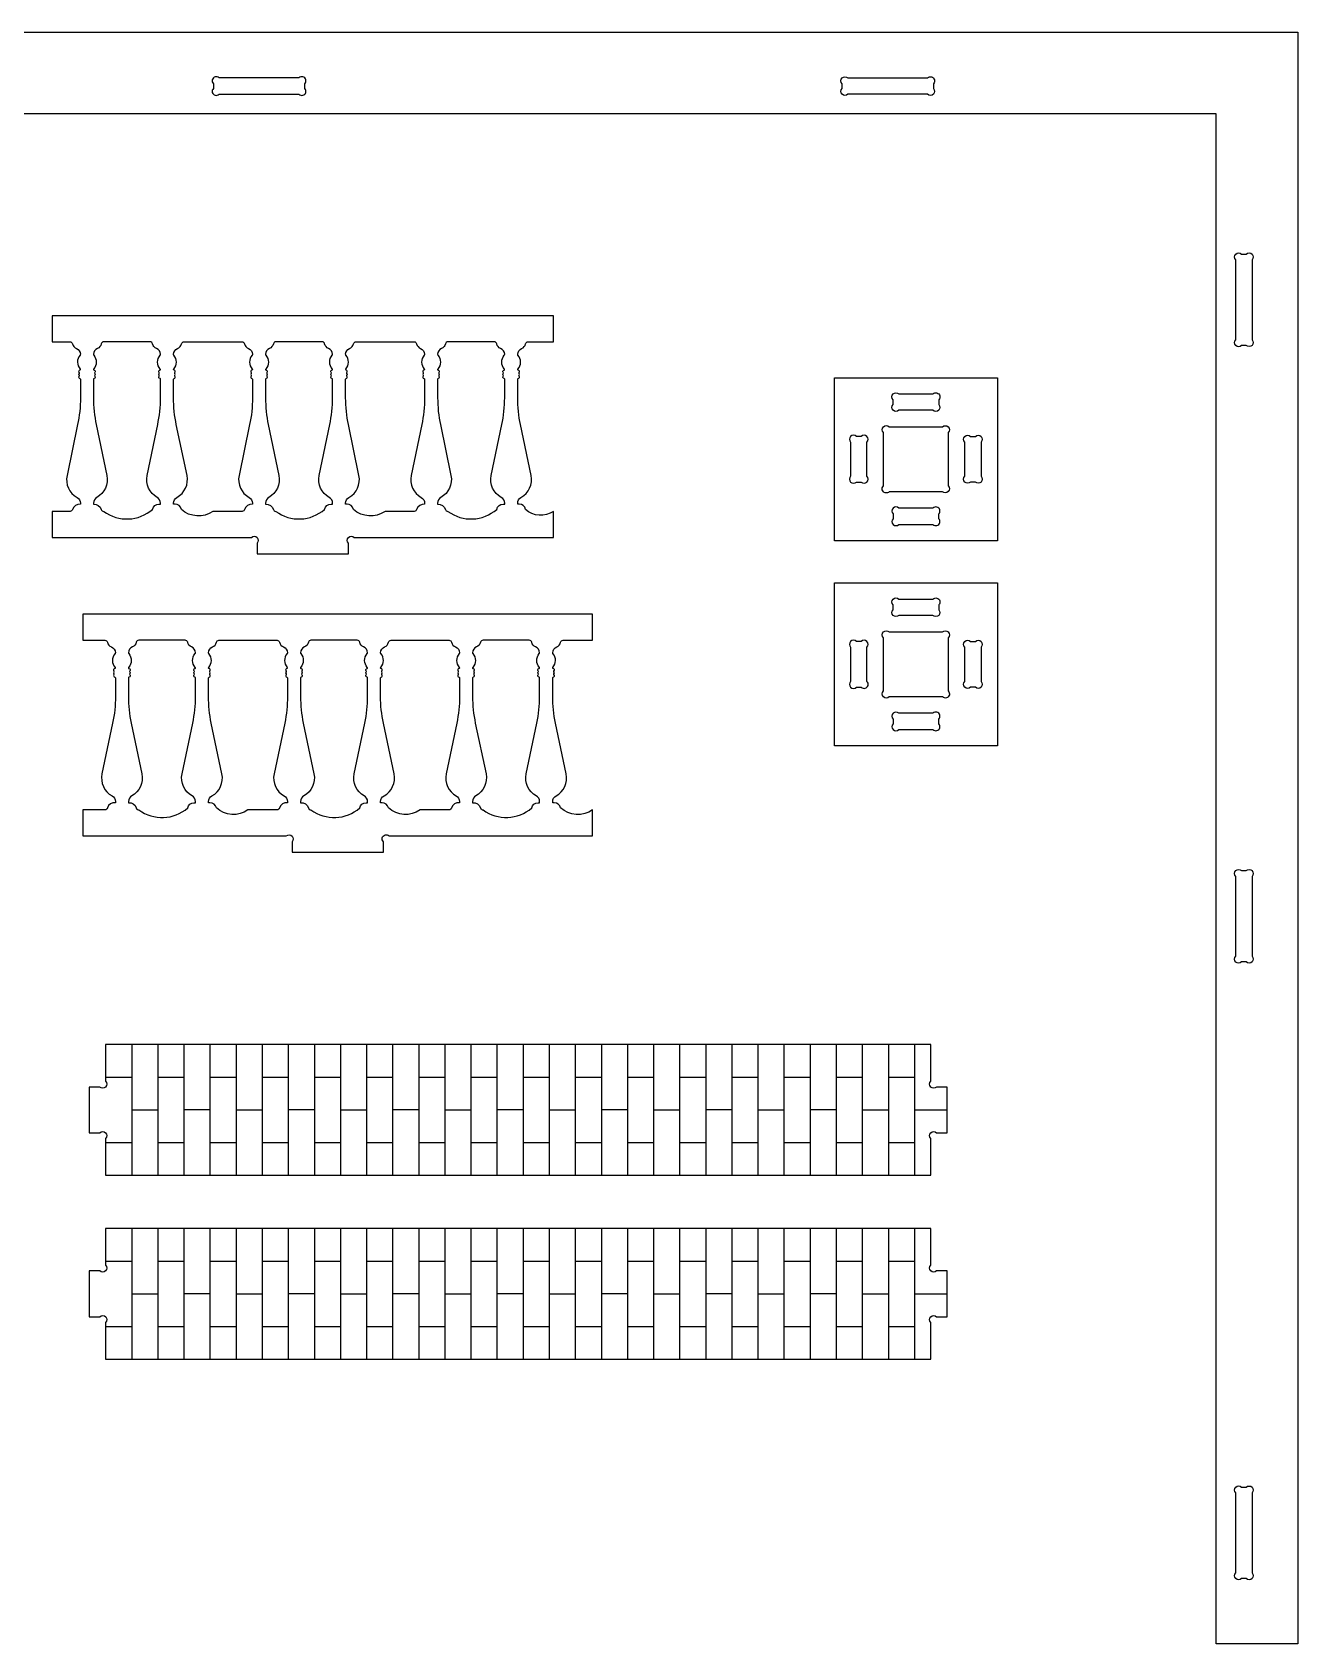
# Model space of a CAD drawing. Extents: x 9625 to 9740, y 1073 to 1136.
# Drawn here: x 9672.01 to 9681.71, y 1108.21 to 1120.56 of the extents above; entities that cross this region are included whole.
import ezdxf

# ---------------------------------------------------------------- set-up
doc = ezdxf.new("R2010")
doc.units = 0
doc.header["$MEASUREMENT"] = 0
doc.layers.add('LAYER_1', color=18, linetype='CONTINUOUS')

msp = doc.modelspace()

# ---------------------------------------------------------------- linework, layer by layer
at = {"layer": 'LAYER_1'}
for points in [[(9655.71, 1119.93), (9655.71, 1108.205), (9655.085, 1108.205), (9655.085, 1120.555), (9681.71, 1120.555), (9681.71, 1108.205), (9681.085, 1108.205), (9681.085, 1119.93)], [(9678.608, 1117.908), (9679.408, 1117.908), (9679.408, 1116.658), (9678.158, 1116.658), (9678.158, 1117.908)], [(9678.608, 1116.336), (9679.408, 1116.336), (9679.408, 1115.086), (9678.158, 1115.086), (9678.158, 1116.336)]]:
    msp.add_lwpolyline(points, close=True, dxfattribs=at)
for points in [[(9674.054, 1120.205), (9673.442, 1120.205, 1), (9673.398, 1120.161), (9673.398, 1120.124, 1), (9673.442, 1120.08), (9674.054, 1120.08, 1), (9674.098, 1120.124), (9674.098, 1120.161, 1)], [(9678.261, 1120.205), (9678.873, 1120.205, -1), (9678.917, 1120.161), (9678.917, 1120.124, -1), (9678.873, 1120.08), (9678.261, 1120.08, -1), (9678.217, 1120.124), (9678.217, 1120.161, -1)], [(9681.36, 1118.811), (9681.36, 1118.199, -1), (9681.316, 1118.155), (9681.28, 1118.155, -1), (9681.235, 1118.199), (9681.235, 1118.811, -1), (9681.28, 1118.855), (9681.316, 1118.855, -1)], [(9672.161, 1118.183), (9672.299, 1118.183, -0.352171), (9672.318, 1118.167, 0.244569), (9672.348, 1118.132, -0.294683), (9672.379, 1118.087, -0.187098), (9672.376, 1118.08, 0.375636), (9672.377, 1117.974, -0.584261), (9672.374, 1117.966, 0.594353), (9672.368, 1117.948, -0.39765), (9672.368, 1117.941, 0.39765), (9672.368, 1117.926, -0.39765), (9672.368, 1117.919, 0.600564), (9672.374, 1117.901, -0.366837), (9672.379, 1117.896), (9672.379, 1117.753, -0.051698), (9672.357, 1117.548), (9672.276, 1117.159, 0.328849), (9672.353, 1116.99, -0.272519), (9672.379, 1116.946), (9672.379, 1116.938, 0.352171), (9672.318, 1116.899, -0.352171), (9672.299, 1116.883), (9672.161, 1116.883), (9672.161, 1116.683), (9673.689, 1116.683, -1), (9673.733, 1116.639), (9673.733, 1116.558), (9674.433, 1116.558), (9674.433, 1116.639, -1), (9674.477, 1116.683), (9676.005, 1116.683), (9676.005, 1116.883, -0.352171), (9675.791, 1116.899, 0.352171), (9675.742, 1116.938), (9675.731, 1116.938), (9675.731, 1116.946, -0.272519), (9675.756, 1116.99, 0.328849), (9675.833, 1117.159), (9675.752, 1117.548, -0.051698), (9675.731, 1117.753), (9675.731, 1117.896, -0.366837), (9675.735, 1117.901, 0.600564), (9675.741, 1117.919, -0.39765), (9675.741, 1117.926, 0.39765), (9675.741, 1117.941, -0.39765), (9675.741, 1117.948, 0.594353), (9675.735, 1117.966, -0.584261), (9675.732, 1117.974, 0.375636), (9675.733, 1118.08, -0.187098), (9675.731, 1118.087, -0.294683), (9675.761, 1118.132, 0.244569), (9675.791, 1118.167, -0.352171), (9675.811, 1118.183), (9676.005, 1118.183), (9676.005, 1118.383), (9672.161, 1118.383)], [(9672.913, 1118.183), (9672.558, 1118.183, 0.352171), (9672.539, 1118.167, -0.244569), (9672.509, 1118.132, 0.294683), (9672.479, 1118.087, 0.187098), (9672.481, 1118.08, -0.375636), (9672.48, 1117.974, 0.584261), (9672.483, 1117.966, -0.594353), (9672.489, 1117.948, 0.39765), (9672.489, 1117.941, -0.39765), (9672.489, 1117.926, 0.39765), (9672.489, 1117.919, -0.600564), (9672.483, 1117.901, 0.366837), (9672.479, 1117.896), (9672.479, 1117.753, 0.051698), (9672.5, 1117.548), (9672.581, 1117.159, -0.328849), (9672.504, 1116.99, 0.272519), (9672.479, 1116.946), (9672.479, 1116.938, -0.352171), (9672.539, 1116.899, 0.352171), (9672.558, 1116.883, 0.352171), (9672.932, 1116.899, -0.352171), (9672.981, 1116.938), (9672.993, 1116.938), (9672.993, 1116.946, 0.272519), (9672.967, 1116.99, -0.328849), (9672.89, 1117.159), (9672.971, 1117.548, 0.051698), (9672.993, 1117.753), (9672.993, 1117.896, 0.366837), (9672.989, 1117.901, -0.600564), (9672.982, 1117.919, 0.39765), (9672.982, 1117.926, -0.39765), (9672.982, 1117.941, 0.39765), (9672.982, 1117.948, -0.594353), (9672.988, 1117.966, 0.584261), (9672.991, 1117.974, -0.375636), (9672.99, 1118.08, 0.187098), (9672.993, 1118.087, 0.294683), (9672.962, 1118.132, -0.244569), (9672.932, 1118.167, 0.352171)], [(9673.395, 1116.883, -0.352171), (9673.153, 1116.899, 0.352171), (9673.104, 1116.938), (9673.093, 1116.938), (9673.093, 1116.946, -0.272519), (9673.118, 1116.99, 0.328849), (9673.196, 1117.159), (9673.114, 1117.548, -0.051698), (9673.093, 1117.753), (9673.093, 1117.896, -0.366837), (9673.097, 1117.901, 0.600564), (9673.103, 1117.919, -0.39765), (9673.103, 1117.926, 0.39765), (9673.103, 1117.941, -0.39765), (9673.103, 1117.948, 0.594353), (9673.097, 1117.966, -0.584261), (9673.094, 1117.974, 0.375636), (9673.095, 1118.08, -0.187098), (9673.093, 1118.087, -0.294683), (9673.123, 1118.132, 0.244569), (9673.153, 1118.167, -0.352171), (9673.173, 1118.183), (9673.618, 1118.183, -0.352171), (9673.637, 1118.167, 0.244569), (9673.667, 1118.132, -0.294683), (9673.698, 1118.087, -0.187098), (9673.695, 1118.08, 0.375636), (9673.696, 1117.974, -0.584261), (9673.693, 1117.966, 0.594353), (9673.687, 1117.948, -0.39765), (9673.687, 1117.941, 0.39765), (9673.687, 1117.926, -0.39765), (9673.687, 1117.919, 0.600564), (9673.693, 1117.901, -0.366837), (9673.698, 1117.896), (9673.698, 1117.753, -0.051698), (9673.676, 1117.548), (9673.595, 1117.159, 0.328849), (9673.672, 1116.99, -0.272519), (9673.698, 1116.946), (9673.698, 1116.938, 0.352171), (9673.637, 1116.899, -0.352171), (9673.618, 1116.883)], [(9674.232, 1118.183), (9673.877, 1118.183, 0.352171), (9673.858, 1118.167, -0.244569), (9673.828, 1118.132, 0.294683), (9673.798, 1118.087, 0.187098), (9673.8, 1118.08, -0.375636), (9673.799, 1117.974, 0.584261), (9673.802, 1117.966, -0.594353), (9673.808, 1117.948, 0.39765), (9673.808, 1117.941, -0.39765), (9673.808, 1117.926, 0.39765), (9673.808, 1117.919, -0.600564), (9673.802, 1117.901, 0.366837), (9673.798, 1117.896), (9673.798, 1117.753, 0.051698), (9673.819, 1117.548), (9673.9, 1117.159, -0.328849), (9673.823, 1116.99, 0.272519), (9673.798, 1116.946), (9673.798, 1116.938, -0.352171), (9673.858, 1116.899, 0.352171), (9673.877, 1116.883, 0.352171), (9674.251, 1116.899, -0.352171), (9674.3, 1116.938), (9674.312, 1116.938), (9674.312, 1116.946, 0.272519), (9674.286, 1116.99, -0.328849), (9674.209, 1117.159), (9674.29, 1117.548, 0.051698), (9674.312, 1117.753), (9674.312, 1117.896, 0.366837), (9674.307, 1117.901, -0.600564), (9674.301, 1117.919, 0.39765), (9674.301, 1117.926, -0.39765), (9674.301, 1117.941, 0.39765), (9674.301, 1117.948, -0.594353), (9674.307, 1117.966, 0.584261), (9674.31, 1117.974, -0.375636), (9674.309, 1118.08, 0.187098), (9674.312, 1118.087, 0.294683), (9674.281, 1118.132, -0.244569), (9674.251, 1118.167, 0.352171)], [(9674.714, 1116.883, -0.352171), (9674.472, 1116.899, 0.352171), (9674.423, 1116.938), (9674.412, 1116.938), (9674.412, 1116.946, -0.272519), (9674.437, 1116.99, 0.328849), (9674.514, 1117.159), (9674.433, 1117.548, -0.051698), (9674.412, 1117.753), (9674.412, 1117.896, -0.366837), (9674.416, 1117.901, 0.600564), (9674.422, 1117.919, -0.39765), (9674.422, 1117.926, 0.39765), (9674.422, 1117.941, -0.39765), (9674.422, 1117.948, 0.594353), (9674.416, 1117.966, -0.584261), (9674.413, 1117.974, 0.375636), (9674.414, 1118.08, -0.187098), (9674.412, 1118.087, -0.294683), (9674.442, 1118.132, 0.244569), (9674.472, 1118.167, -0.352171), (9674.492, 1118.183), (9674.937, 1118.183, -0.352171), (9674.956, 1118.167, 0.244569), (9674.986, 1118.132, -0.294683), (9675.016, 1118.087, -0.187098), (9675.014, 1118.08, 0.375636), (9675.015, 1117.974, -0.584261), (9675.012, 1117.966, 0.594353), (9675.006, 1117.948, -0.39765), (9675.006, 1117.941, 0.39765), (9675.006, 1117.926, -0.39765), (9675.006, 1117.919, 0.600564), (9675.012, 1117.901, -0.366837), (9675.017, 1117.896), (9675.017, 1117.753, -0.051698), (9674.995, 1117.548), (9674.914, 1117.159, 0.328849), (9674.991, 1116.99, -0.272519), (9675.017, 1116.946), (9675.017, 1116.938, 0.352171), (9674.956, 1116.899, -0.352171), (9674.937, 1116.883)], [(9675.551, 1118.183), (9675.196, 1118.183, 0.352171), (9675.177, 1118.167, -0.244569), (9675.147, 1118.132, 0.294683), (9675.117, 1118.087, 0.187098), (9675.119, 1118.08, -0.375636), (9675.118, 1117.974, 0.584261), (9675.121, 1117.966, -0.594353), (9675.127, 1117.948, 0.39765), (9675.127, 1117.941, -0.39765), (9675.127, 1117.926, 0.39765), (9675.127, 1117.919, -0.600564), (9675.121, 1117.901, 0.366837), (9675.117, 1117.896), (9675.117, 1117.753, 0.051698), (9675.138, 1117.548), (9675.219, 1117.159, -0.328849), (9675.142, 1116.99, 0.272519), (9675.117, 1116.946), (9675.117, 1116.938, -0.352171), (9675.177, 1116.899, 0.352171), (9675.196, 1116.883, 0.352171), (9675.57, 1116.899, -0.352171), (9675.619, 1116.938), (9675.631, 1116.938), (9675.631, 1116.946, 0.272519), (9675.605, 1116.99, -0.328849), (9675.528, 1117.159), (9675.609, 1117.548, 0.051698), (9675.631, 1117.753), (9675.631, 1117.896, 0.366837), (9675.626, 1117.901, -0.600564), (9675.62, 1117.919, 0.39765), (9675.62, 1117.926, -0.39765), (9675.62, 1117.941, 0.39765), (9675.62, 1117.948, -0.594353), (9675.626, 1117.966, 0.584261), (9675.629, 1117.974, -0.375636), (9675.628, 1118.08, 0.187098), (9675.631, 1118.087, 0.294683), (9675.6, 1118.132, -0.244569), (9675.57, 1118.167, 0.352171)], [(9678.652, 1117.783), (9678.914, 1117.783, -1), (9678.958, 1117.739), (9678.958, 1117.702, -1), (9678.914, 1117.658), (9678.652, 1117.658, -1), (9678.608, 1117.702), (9678.608, 1117.739, -1)], [(9678.283, 1117.414), (9678.283, 1117.152, 1), (9678.327, 1117.108), (9678.364, 1117.108, 1), (9678.408, 1117.152), (9678.408, 1117.414, 1), (9678.364, 1117.458), (9678.327, 1117.458, 1)], [(9678.579, 1117.531), (9678.987, 1117.531, -1), (9679.031, 1117.487), (9679.031, 1117.079, -1), (9678.987, 1117.034), (9678.579, 1117.034, -1), (9678.534, 1117.079), (9678.534, 1117.487, -1)], [(9679.283, 1117.414), (9679.283, 1117.152, -1), (9679.239, 1117.108), (9679.202, 1117.108, -1), (9679.158, 1117.152), (9679.158, 1117.414, -1), (9679.202, 1117.458), (9679.239, 1117.458, -1)], [(9678.914, 1116.908), (9678.652, 1116.908, 1), (9678.608, 1116.864), (9678.608, 1116.827, 1), (9678.652, 1116.783), (9678.914, 1116.783, 1), (9678.958, 1116.827), (9678.958, 1116.864, 1)], [(9678.652, 1116.211), (9678.914, 1116.211, -1), (9678.958, 1116.167), (9678.958, 1116.13, -1), (9678.914, 1116.086), (9678.652, 1116.086, -1), (9678.608, 1116.13), (9678.608, 1116.167, -1)], [(9672.398, 1115.896), (9672.567, 1115.896, -0.352171), (9672.586, 1115.88, 0.244569), (9672.616, 1115.844, -0.294683), (9672.647, 1115.8, -0.187098), (9672.644, 1115.793, 0.375636), (9672.645, 1115.687, -0.584261), (9672.642, 1115.679, 0.594353), (9672.636, 1115.66, -0.39765), (9672.636, 1115.654, 0.39765), (9672.636, 1115.639, -0.39765), (9672.636, 1115.632, 0.600564), (9672.643, 1115.613, -0.366837), (9672.647, 1115.608), (9672.647, 1115.465, -0.051698), (9672.626, 1115.26), (9672.544, 1114.871, 0.328849), (9672.621, 1114.703, -0.272519), (9672.647, 1114.659), (9672.647, 1114.651, 0.352171), (9672.586, 1114.611, -0.352171), (9672.567, 1114.596), (9672.398, 1114.596), (9672.398, 1114.396), (9673.957, 1114.396, -1), (9674.001, 1114.351), (9674.001, 1114.271), (9674.701, 1114.271), (9674.701, 1114.351, -1), (9674.745, 1114.396), (9676.305, 1114.396), (9676.305, 1114.596, -0.352171), (9676.059, 1114.611, 0.352171), (9676.01, 1114.651), (9675.999, 1114.651), (9675.999, 1114.659, -0.272519), (9676.025, 1114.703, 0.328849), (9676.102, 1114.871), (9676.02, 1115.26, -0.051698), (9675.999, 1115.465), (9675.999, 1115.608, -0.366837), (9676.003, 1115.613, 0.600564), (9676.009, 1115.632, -0.39765), (9676.009, 1115.639, 0.39765), (9676.009, 1115.654, -0.39765), (9676.009, 1115.66, 0.594353), (9676.003, 1115.679, -0.584261), (9676, 1115.687, 0.375636), (9676.001, 1115.793, -0.187098), (9675.999, 1115.8, -0.294683), (9676.03, 1115.844, 0.244569), (9676.059, 1115.88, -0.352171), (9676.079, 1115.896), (9676.305, 1115.896), (9676.305, 1116.096), (9672.398, 1116.096)], [(9679.031, 1115.915), (9679.031, 1115.507, -1), (9678.987, 1115.462), (9678.579, 1115.462, -1), (9678.534, 1115.507), (9678.534, 1115.915, -1), (9678.579, 1115.959), (9678.987, 1115.959, -1)], [(9673.181, 1115.896), (9672.827, 1115.896, 0.352171), (9672.807, 1115.88, -0.244569), (9672.778, 1115.844, 0.294683), (9672.747, 1115.8, 0.187098), (9672.749, 1115.793, -0.375636), (9672.748, 1115.687, 0.584261), (9672.751, 1115.679, -0.594353), (9672.757, 1115.66, 0.39765), (9672.757, 1115.654, -0.39765), (9672.757, 1115.639, 0.39765), (9672.757, 1115.632, -0.600564), (9672.751, 1115.613, 0.366837), (9672.747, 1115.608), (9672.747, 1115.465, 0.051698), (9672.768, 1115.26), (9672.85, 1114.871, -0.328849), (9672.773, 1114.703, 0.272519), (9672.747, 1114.659), (9672.747, 1114.651, -0.352171), (9672.807, 1114.611, 0.352171), (9672.827, 1114.596, 0.352171), (9673.201, 1114.611, -0.352171), (9673.249, 1114.651), (9673.261, 1114.651), (9673.261, 1114.659, 0.272519), (9673.235, 1114.703, -0.328849), (9673.158, 1114.871), (9673.24, 1115.26, 0.051698), (9673.261, 1115.465), (9673.261, 1115.608, 0.366837), (9673.257, 1115.613, -0.600564), (9673.251, 1115.632, 0.39765), (9673.251, 1115.639, -0.39765), (9673.251, 1115.654, 0.39765), (9673.251, 1115.66, -0.594353), (9673.257, 1115.679, 0.584261), (9673.259, 1115.687, -0.375636), (9673.258, 1115.793, 0.187098), (9673.261, 1115.8, 0.294683), (9673.23, 1115.844, -0.244569), (9673.201, 1115.88, 0.352171)], [(9673.663, 1114.596, -0.352171), (9673.421, 1114.611, 0.352171), (9673.372, 1114.651), (9673.361, 1114.651), (9673.361, 1114.659, -0.272519), (9673.387, 1114.703, 0.328849), (9673.464, 1114.871), (9673.382, 1115.26, -0.051698), (9673.361, 1115.465), (9673.361, 1115.608, -0.366837), (9673.365, 1115.613, 0.600564), (9673.371, 1115.632, -0.39765), (9673.371, 1115.639, 0.39765), (9673.371, 1115.654, -0.39765), (9673.371, 1115.66, 0.594353), (9673.365, 1115.679, -0.584261), (9673.362, 1115.687, 0.375636), (9673.363, 1115.793, -0.187098), (9673.361, 1115.8, -0.294683), (9673.392, 1115.844, 0.244569), (9673.421, 1115.88, -0.352171), (9673.441, 1115.896), (9673.886, 1115.896, -0.352171), (9673.905, 1115.88, 0.244569), (9673.935, 1115.844, -0.294683), (9673.966, 1115.8, -0.187098), (9673.963, 1115.793, 0.375636), (9673.964, 1115.687, -0.584261), (9673.961, 1115.679, 0.594353), (9673.955, 1115.66, -0.39765), (9673.955, 1115.654, 0.39765), (9673.955, 1115.639, -0.39765), (9673.955, 1115.632, 0.600564), (9673.962, 1115.613, -0.366837), (9673.966, 1115.608), (9673.966, 1115.465, -0.051698), (9673.945, 1115.26), (9673.863, 1114.871, 0.328849), (9673.94, 1114.703, -0.272519), (9673.966, 1114.659), (9673.966, 1114.651, 0.352171), (9673.905, 1114.611, -0.352171), (9673.886, 1114.596)], [(9674.5, 1115.896), (9674.146, 1115.896, 0.352171), (9674.126, 1115.88, -0.244569), (9674.097, 1115.844, 0.294683), (9674.066, 1115.8, 0.187098), (9674.068, 1115.793, -0.375636), (9674.067, 1115.687, 0.584261), (9674.07, 1115.679, -0.594353), (9674.076, 1115.66, 0.39765), (9674.076, 1115.654, -0.39765), (9674.076, 1115.639, 0.39765), (9674.076, 1115.632, -0.600564), (9674.07, 1115.613, 0.366837), (9674.066, 1115.608), (9674.066, 1115.465, 0.051698), (9674.087, 1115.26), (9674.169, 1114.871, -0.328849), (9674.092, 1114.703, 0.272519), (9674.066, 1114.659), (9674.066, 1114.651, -0.352171), (9674.126, 1114.611, 0.352171), (9674.146, 1114.596, 0.352171), (9674.52, 1114.611, -0.352171), (9674.568, 1114.651), (9674.58, 1114.651), (9674.58, 1114.659, 0.272519), (9674.554, 1114.703, -0.328849), (9674.477, 1114.871), (9674.559, 1115.26, 0.051698), (9674.58, 1115.465), (9674.58, 1115.608, 0.366837), (9674.576, 1115.613, -0.600564), (9674.57, 1115.632, 0.39765), (9674.57, 1115.639, -0.39765), (9674.57, 1115.654, 0.39765), (9674.57, 1115.66, -0.594353), (9674.576, 1115.679, 0.584261), (9674.578, 1115.687, -0.375636), (9674.577, 1115.793, 0.187098), (9674.58, 1115.8, 0.294683), (9674.549, 1115.844, -0.244569), (9674.52, 1115.88, 0.352171)], [(9674.982, 1114.596, -0.352171), (9674.74, 1114.611, 0.352171), (9674.691, 1114.651), (9674.68, 1114.651), (9674.68, 1114.659, -0.272519), (9674.706, 1114.703, 0.328849), (9674.783, 1114.871), (9674.701, 1115.26, -0.051698), (9674.68, 1115.465), (9674.68, 1115.608, -0.366837), (9674.684, 1115.613, 0.600564), (9674.69, 1115.632, -0.39765), (9674.69, 1115.639, 0.39765), (9674.69, 1115.654, -0.39765), (9674.69, 1115.66, 0.594353), (9674.684, 1115.679, -0.584261), (9674.681, 1115.687, 0.375636), (9674.682, 1115.793, -0.187098), (9674.68, 1115.8, -0.294683), (9674.711, 1115.844, 0.244569), (9674.74, 1115.88, -0.352171), (9674.76, 1115.896), (9675.205, 1115.896, -0.352171), (9675.224, 1115.88, 0.244569), (9675.254, 1115.844, -0.294683), (9675.285, 1115.8, -0.187098), (9675.282, 1115.793, 0.375636), (9675.283, 1115.687, -0.584261), (9675.28, 1115.679, 0.594353), (9675.274, 1115.66, -0.39765), (9675.274, 1115.654, 0.39765), (9675.274, 1115.639, -0.39765), (9675.274, 1115.632, 0.600564), (9675.281, 1115.613, -0.366837), (9675.285, 1115.608), (9675.285, 1115.465, -0.051698), (9675.263, 1115.26), (9675.182, 1114.871, 0.328849), (9675.259, 1114.703, -0.272519), (9675.285, 1114.659), (9675.285, 1114.651, 0.352171), (9675.224, 1114.611, -0.352171), (9675.205, 1114.596)], [(9675.819, 1115.896), (9675.465, 1115.896, 0.352171), (9675.445, 1115.88, -0.244569), (9675.415, 1115.844, 0.294683), (9675.385, 1115.8, 0.187098), (9675.387, 1115.793, -0.375636), (9675.386, 1115.687, 0.584261), (9675.389, 1115.679, -0.594353), (9675.395, 1115.66, 0.39765), (9675.395, 1115.654, -0.39765), (9675.395, 1115.639, 0.39765), (9675.395, 1115.632, -0.600564), (9675.389, 1115.613, 0.366837), (9675.385, 1115.608), (9675.385, 1115.465, 0.051698), (9675.406, 1115.26), (9675.488, 1114.871, -0.328849), (9675.41, 1114.703, 0.272519), (9675.385, 1114.659), (9675.385, 1114.651, -0.352171), (9675.445, 1114.611, 0.352171), (9675.465, 1114.596, 0.352171), (9675.838, 1114.611, -0.352171), (9675.887, 1114.651), (9675.899, 1114.651), (9675.899, 1114.659, 0.272519), (9675.873, 1114.703, -0.328849), (9675.796, 1114.871), (9675.878, 1115.26, 0.051698), (9675.899, 1115.465), (9675.899, 1115.608, 0.366837), (9675.895, 1115.613, -0.600564), (9675.888, 1115.632, 0.39765), (9675.888, 1115.639, -0.39765), (9675.888, 1115.654, 0.39765), (9675.888, 1115.66, -0.594353), (9675.894, 1115.679, 0.584261), (9675.897, 1115.687, -0.375636), (9675.896, 1115.793, 0.187098), (9675.899, 1115.8, 0.294683), (9675.868, 1115.844, -0.244569), (9675.838, 1115.88, 0.352171)], [(9678.283, 1115.842), (9678.283, 1115.58, 1), (9678.327, 1115.536), (9678.364, 1115.536, 1), (9678.408, 1115.58), (9678.408, 1115.842, 1), (9678.364, 1115.886), (9678.327, 1115.886, 1)], [(9679.283, 1115.842), (9679.283, 1115.58, -1), (9679.239, 1115.536), (9679.202, 1115.536, -1), (9679.158, 1115.58), (9679.158, 1115.842, -1), (9679.202, 1115.886), (9679.239, 1115.886, -1)], [(9678.914, 1115.336), (9678.652, 1115.336, 1), (9678.608, 1115.292), (9678.608, 1115.255, 1), (9678.652, 1115.211), (9678.914, 1115.211, 1), (9678.958, 1115.255), (9678.958, 1115.292, 1)], [(9681.36, 1114.086), (9681.36, 1113.474, -1), (9681.316, 1113.43), (9681.28, 1113.43, -1), (9681.235, 1113.474), (9681.235, 1114.086, -1), (9681.28, 1114.13), (9681.316, 1114.13, -1)], [(9679.022, 1112.472), (9678.941, 1112.472, -1), (9678.897, 1112.516), (9678.897, 1112.797), (9672.572, 1112.797), (9672.572, 1112.516, -1), (9672.528, 1112.472), (9672.447, 1112.472), (9672.447, 1112.122), (9672.528, 1112.122, -1), (9672.572, 1112.078), (9672.572, 1111.797), (9678.897, 1111.797), (9678.897, 1112.078, -1), (9678.941, 1112.122), (9679.022, 1112.122)], [(9679.022, 1111.062), (9678.941, 1111.062, -1), (9678.897, 1111.106), (9678.897, 1111.387), (9672.572, 1111.387), (9672.572, 1111.106, -1), (9672.528, 1111.062), (9672.447, 1111.062), (9672.447, 1110.712), (9672.528, 1110.712, -1), (9672.572, 1110.667), (9672.572, 1110.387), (9678.897, 1110.387), (9678.897, 1110.667, -1), (9678.941, 1110.712), (9679.022, 1110.712)], [(9681.36, 1109.361), (9681.36, 1108.749, -1), (9681.316, 1108.705), (9681.28, 1108.705, -1), (9681.235, 1108.749), (9681.235, 1109.361, -1), (9681.28, 1109.405), (9681.316, 1109.405, -1)]]:
    msp.add_lwpolyline(points, format="xyb", close=True, dxfattribs=at)
for points in [[(9672.772, 1112.797), (9672.772, 1111.797)], [(9672.972, 1112.797), (9672.972, 1111.797)], [(9673.172, 1112.797), (9673.172, 1111.797)], [(9673.372, 1112.797), (9673.372, 1111.797)], [(9673.572, 1112.797), (9673.572, 1111.797)], [(9673.772, 1112.797), (9673.772, 1111.797)], [(9673.972, 1112.797), (9673.972, 1111.797)], [(9674.172, 1112.797), (9674.172, 1111.797)], [(9674.372, 1112.797), (9674.372, 1111.797)], [(9674.572, 1112.797), (9674.572, 1111.797)], [(9674.772, 1112.797), (9674.772, 1111.797)], [(9674.972, 1112.797), (9674.972, 1111.797)], [(9675.172, 1112.797), (9675.172, 1111.797)], [(9675.372, 1112.797), (9675.372, 1111.797)], [(9675.572, 1112.797), (9675.572, 1111.797)], [(9675.772, 1112.797), (9675.772, 1111.797)], [(9675.972, 1112.797), (9675.972, 1111.797)], [(9676.172, 1112.797), (9676.172, 1111.797)], [(9676.372, 1112.797), (9676.372, 1111.797)], [(9676.572, 1112.797), (9676.572, 1111.797)], [(9676.772, 1112.797), (9676.772, 1111.797)], [(9676.972, 1112.797), (9676.972, 1111.797)], [(9677.172, 1112.797), (9677.172, 1111.797)], [(9677.372, 1112.797), (9677.372, 1111.797)], [(9677.572, 1112.797), (9677.572, 1111.797)], [(9677.772, 1112.797), (9677.772, 1111.797)], [(9677.972, 1112.797), (9677.972, 1111.797)], [(9678.172, 1112.797), (9678.172, 1111.797)], [(9678.372, 1112.797), (9678.372, 1111.797)], [(9678.572, 1112.797), (9678.572, 1111.797)], [(9678.772, 1112.797), (9678.772, 1111.797)], [(9672.572, 1112.547), (9672.772, 1112.547)], [(9672.972, 1112.547), (9673.172, 1112.547)], [(9673.372, 1112.547), (9673.572, 1112.547)], [(9673.772, 1112.547), (9673.972, 1112.547)], [(9674.172, 1112.547), (9674.372, 1112.547)], [(9674.572, 1112.547), (9674.772, 1112.547)], [(9674.972, 1112.547), (9675.172, 1112.547)], [(9675.372, 1112.547), (9675.572, 1112.547)], [(9675.772, 1112.547), (9675.972, 1112.547)], [(9676.172, 1112.547), (9676.372, 1112.547)], [(9676.572, 1112.547), (9676.772, 1112.547)], [(9676.972, 1112.547), (9677.172, 1112.547)], [(9677.372, 1112.547), (9677.572, 1112.547)], [(9677.772, 1112.547), (9677.972, 1112.547)], [(9678.172, 1112.547), (9678.372, 1112.547)], [(9678.572, 1112.547), (9678.772, 1112.547)], [(9672.772, 1112.297), (9672.972, 1112.297)], [(9673.372, 1112.297), (9673.172, 1112.297)], [(9673.572, 1112.297), (9673.772, 1112.297)], [(9674.172, 1112.297), (9673.972, 1112.297)], [(9674.372, 1112.297), (9674.572, 1112.297)], [(9674.972, 1112.297), (9674.772, 1112.297)], [(9675.172, 1112.297), (9675.372, 1112.297)], [(9675.772, 1112.297), (9675.572, 1112.297)], [(9675.972, 1112.297), (9676.172, 1112.297)], [(9676.572, 1112.297), (9676.372, 1112.297)], [(9676.772, 1112.297), (9676.972, 1112.297)], [(9677.372, 1112.297), (9677.172, 1112.297)], [(9677.572, 1112.297), (9677.772, 1112.297)], [(9678.172, 1112.297), (9677.972, 1112.297)], [(9678.372, 1112.297), (9678.572, 1112.297)], [(9678.772, 1112.297), (9679.022, 1112.297)], [(9672.572, 1112.047), (9672.772, 1112.047)], [(9672.972, 1112.047), (9673.172, 1112.047)], [(9673.372, 1112.047), (9673.572, 1112.047)], [(9673.772, 1112.047), (9673.972, 1112.047)], [(9674.172, 1112.047), (9674.372, 1112.047)], [(9674.572, 1112.047), (9674.772, 1112.047)], [(9674.972, 1112.047), (9675.172, 1112.047)], [(9675.372, 1112.047), (9675.572, 1112.047)], [(9675.772, 1112.047), (9675.972, 1112.047)], [(9676.172, 1112.047), (9676.372, 1112.047)], [(9676.572, 1112.047), (9676.772, 1112.047)], [(9676.972, 1112.047), (9677.172, 1112.047)], [(9677.372, 1112.047), (9677.572, 1112.047)], [(9677.772, 1112.047), (9677.972, 1112.047)], [(9678.172, 1112.047), (9678.372, 1112.047)], [(9678.572, 1112.047), (9678.772, 1112.047)], [(9672.772, 1111.387), (9672.772, 1110.387)], [(9672.972, 1111.387), (9672.972, 1110.387)], [(9673.172, 1111.387), (9673.172, 1110.387)], [(9673.372, 1111.387), (9673.372, 1110.387)], [(9673.572, 1111.387), (9673.572, 1110.387)], [(9673.772, 1111.387), (9673.772, 1110.387)], [(9673.972, 1111.387), (9673.972, 1110.387)], [(9674.172, 1111.387), (9674.172, 1110.387)], [(9674.372, 1111.387), (9674.372, 1110.387)], [(9674.572, 1111.387), (9674.572, 1110.387)], [(9674.772, 1111.387), (9674.772, 1110.387)], [(9674.972, 1111.387), (9674.972, 1110.387)], [(9675.172, 1111.387), (9675.172, 1110.387)], [(9675.372, 1111.387), (9675.372, 1110.387)], [(9675.572, 1111.387), (9675.572, 1110.387)], [(9675.772, 1111.387), (9675.772, 1110.387)], [(9675.972, 1111.387), (9675.972, 1110.387)], [(9676.172, 1111.387), (9676.172, 1110.387)], [(9676.372, 1111.387), (9676.372, 1110.387)], [(9676.572, 1111.387), (9676.572, 1110.387)], [(9676.772, 1111.387), (9676.772, 1110.387)], [(9676.972, 1111.387), (9676.972, 1110.387)], [(9677.172, 1111.387), (9677.172, 1110.387)], [(9677.372, 1111.387), (9677.372, 1110.387)], [(9677.572, 1111.387), (9677.572, 1110.387)], [(9677.772, 1111.387), (9677.772, 1110.387)], [(9677.972, 1111.387), (9677.972, 1110.387)], [(9678.172, 1111.387), (9678.172, 1110.387)], [(9678.372, 1111.387), (9678.372, 1110.387)], [(9678.572, 1111.387), (9678.572, 1110.387)], [(9678.772, 1111.387), (9678.772, 1110.387)], [(9672.572, 1111.137), (9672.772, 1111.137)], [(9672.972, 1111.137), (9673.172, 1111.137)], [(9673.372, 1111.137), (9673.572, 1111.137)], [(9673.772, 1111.137), (9673.972, 1111.137)], [(9674.172, 1111.137), (9674.372, 1111.137)], [(9674.572, 1111.137), (9674.772, 1111.137)], [(9674.972, 1111.137), (9675.172, 1111.137)], [(9675.372, 1111.137), (9675.572, 1111.137)], [(9675.772, 1111.137), (9675.972, 1111.137)], [(9676.172, 1111.137), (9676.372, 1111.137)], [(9676.572, 1111.137), (9676.772, 1111.137)], [(9676.972, 1111.137), (9677.172, 1111.137)], [(9677.372, 1111.137), (9677.572, 1111.137)], [(9677.772, 1111.137), (9677.972, 1111.137)], [(9678.172, 1111.137), (9678.372, 1111.137)], [(9678.572, 1111.137), (9678.772, 1111.137)], [(9672.772, 1110.887), (9672.972, 1110.887)], [(9673.372, 1110.887), (9673.172, 1110.887)], [(9673.572, 1110.887), (9673.772, 1110.887)], [(9674.172, 1110.887), (9673.972, 1110.887)], [(9674.372, 1110.887), (9674.572, 1110.887)], [(9674.972, 1110.887), (9674.772, 1110.887)], [(9675.172, 1110.887), (9675.372, 1110.887)], [(9675.772, 1110.887), (9675.572, 1110.887)], [(9675.972, 1110.887), (9676.172, 1110.887)], [(9676.572, 1110.887), (9676.372, 1110.887)], [(9676.772, 1110.887), (9676.972, 1110.887)], [(9677.372, 1110.887), (9677.172, 1110.887)], [(9677.572, 1110.887), (9677.772, 1110.887)], [(9678.172, 1110.887), (9677.972, 1110.887)], [(9678.372, 1110.887), (9678.572, 1110.887)], [(9678.772, 1110.887), (9679.022, 1110.887)], [(9672.572, 1110.637), (9672.772, 1110.637)], [(9672.972, 1110.637), (9673.172, 1110.637)], [(9673.372, 1110.637), (9673.572, 1110.637)], [(9673.772, 1110.637), (9673.972, 1110.637)], [(9674.172, 1110.637), (9674.372, 1110.637)], [(9674.572, 1110.637), (9674.772, 1110.637)], [(9674.972, 1110.637), (9675.172, 1110.637)], [(9675.372, 1110.637), (9675.572, 1110.637)], [(9675.772, 1110.637), (9675.972, 1110.637)], [(9676.172, 1110.637), (9676.372, 1110.637)], [(9676.572, 1110.637), (9676.772, 1110.637)], [(9676.972, 1110.637), (9677.172, 1110.637)], [(9677.372, 1110.637), (9677.572, 1110.637)], [(9677.772, 1110.637), (9677.972, 1110.637)], [(9678.172, 1110.637), (9678.372, 1110.637)], [(9678.572, 1110.637), (9678.772, 1110.637)]]:
    msp.add_lwpolyline(points, dxfattribs=at)

doc.saveas('drawing.dxf')
